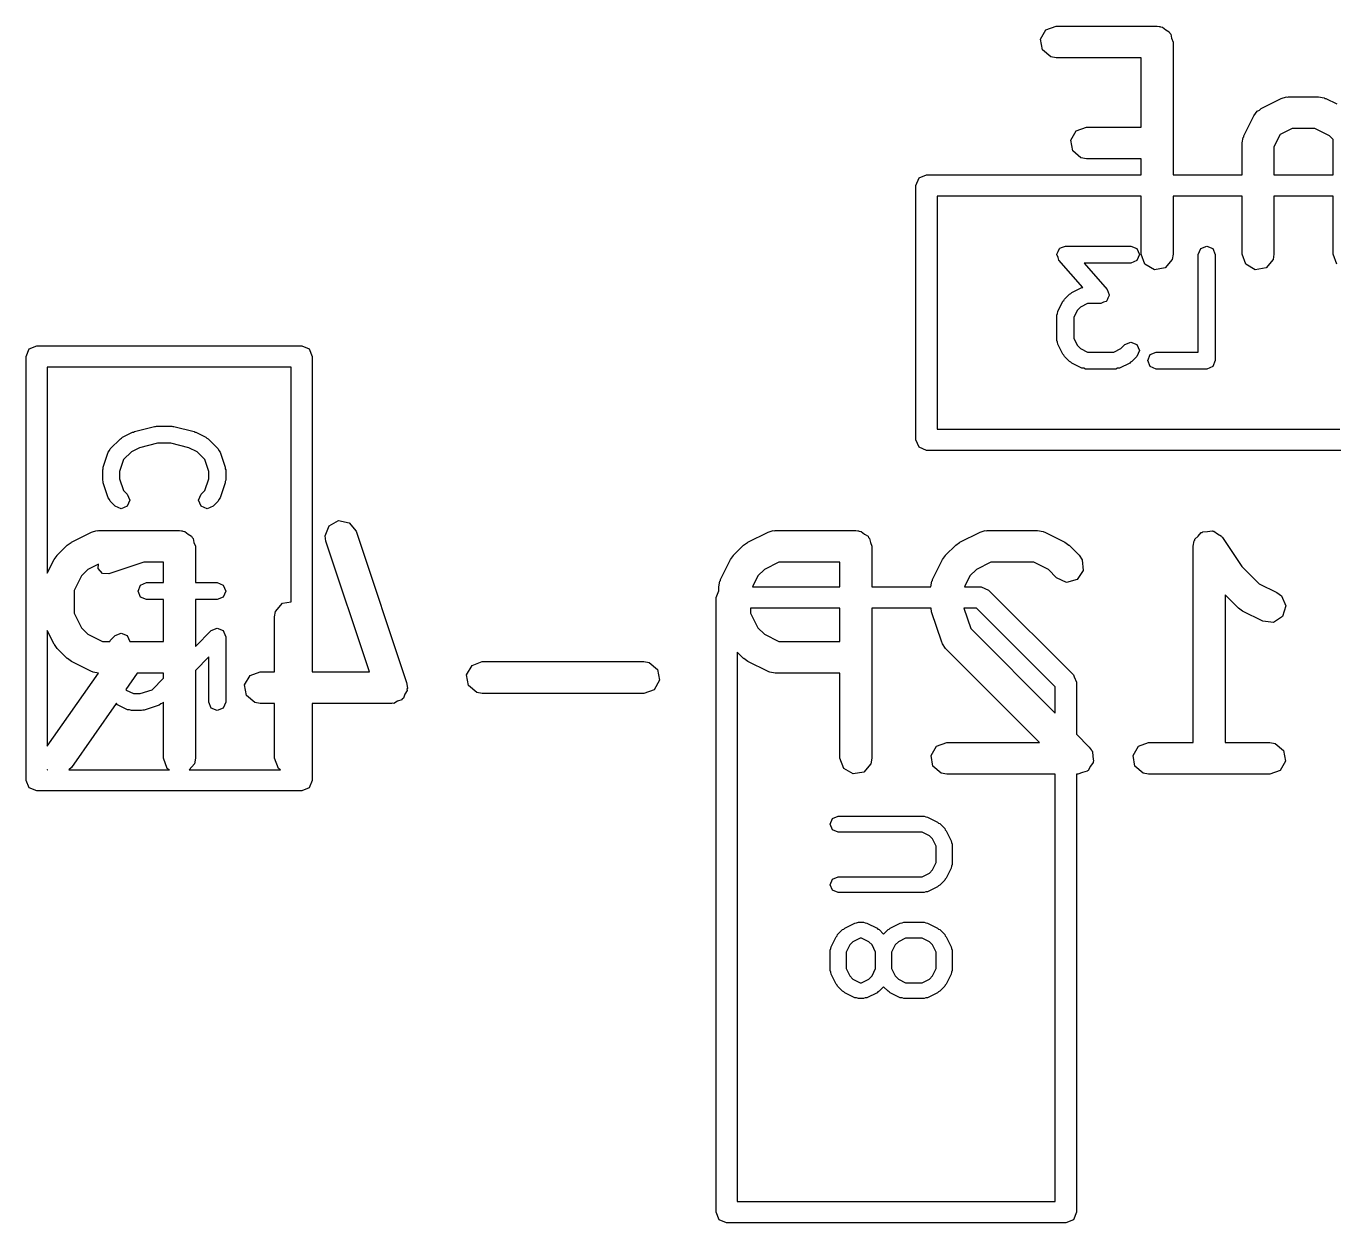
# Model space of a CAD drawing. Extents: x 0.18 to 5.48, y -2.58 to 1.79.
# Drawn here: x 2.2234 to 2.4663, y 0.6209 to 0.8432 of the extents above; entities that cross this region are included whole.
import ezdxf

# ---------------------------------------------------------------- set-up
doc = ezdxf.new("R2010")
doc.units = 0
doc.header["$MEASUREMENT"] = 0
doc.layers.add('BLACK', color=7, linetype='CONTINUOUS')

msp = doc.modelspace()

# ---------------------------------------------------------------- linework, layer by layer
at = {"layer": 'BLACK', "linetype": 'CONTINUOUS'}
for p, q in [((2.4128, 0.842523), (2.4147, 0.843213)), ((2.4147, 0.843213), (2.43345, 0.843213)), ((2.43345, 0.843213), (2.43383, 0.843146)), ((2.43383, 0.843146), (2.43396, 0.843169)), ((2.43396, 0.843169), (2.43407, 0.843103)), ((2.43407, 0.843103), (2.43446, 0.843035)), ((2.43446, 0.843035), (2.43504, 0.842542)), ((2.41179, 0.840773), (2.4128, 0.842523)), ((2.41214, 0.838784), (2.41179, 0.840773)), ((2.43504, 0.842542), (2.43571, 0.842159)), ((2.43571, 0.842159), (2.4358, 0.841908)), ((2.4358, 0.841908), (2.436, 0.841737)), ((2.436, 0.841737), (2.43614, 0.840981)), ((2.43614, 0.840981), (2.4364, 0.840261)), ((2.4364, 0.840261), (2.4364, 0.815591)), ((2.41369, 0.837486), (2.41214, 0.838784)), ((2.4147, 0.837308), (2.41369, 0.837486)), ((2.43049, 0.837308), (2.4147, 0.837308)), ((2.43049, 0.824466), (2.43049, 0.837308)), ((2.45275, 0.827903), (2.4565, 0.829778)), ((2.4565, 0.829778), (2.45748, 0.830071)), ((2.45748, 0.830071), (2.45765, 0.83003)), ((2.45765, 0.83003), (2.45782, 0.83009)), ((2.45782, 0.83009), (2.46344, 0.83009)), ((2.46344, 0.83009), (2.46445, 0.829912)), ((2.46445, 0.829912), (2.46459, 0.829798)), ((2.46459, 0.829798), (2.46476, 0.829778)), ((2.46476, 0.829778), (2.4668, 0.828758)), ((2.44955, 0.822833), (2.45143, 0.826583)), ((2.45143, 0.826583), (2.45204, 0.827407)), ((2.45204, 0.827407), (2.45244, 0.827582)), ((2.45244, 0.827582), (2.45275, 0.827903)), ((2.41741, 0.822026), (2.41842, 0.823775)), ((2.41842, 0.823775), (2.42032, 0.824466)), ((2.42032, 0.824466), (2.43049, 0.824466)), ((2.45851, 0.824184), (2.45627, 0.823062)), ((2.46274, 0.824184), (2.45851, 0.824184)), ((2.46544, 0.822836), (2.46274, 0.824184)), ((2.41777, 0.820037), (2.41741, 0.822026)), ((2.44924, 0.821513), (2.44942, 0.822523)), ((2.44924, 0.815591), (2.44924, 0.821513)), ((2.44942, 0.822523), (2.44953, 0.822658)), ((2.44953, 0.822658), (2.44955, 0.822833)), ((2.45627, 0.823062), (2.45515, 0.820816)), ((2.45515, 0.820816), (2.45515, 0.815591)), ((2.46611, 0.822165), (2.46544, 0.822836)), ((2.46611, 0.815591), (2.46611, 0.822165)), ((2.41931, 0.818738), (2.41777, 0.820037)), ((2.42032, 0.81856), (2.41931, 0.818738)), ((2.43049, 0.81856), (2.42032, 0.81856)), ((2.43049, 0.815591), (2.43049, 0.81856)), ((2.38866, 0.813622), (2.38924, 0.815014)), ((2.38866, 0.766378), (2.38866, 0.813622)), ((2.38924, 0.815014), (2.39063, 0.815591)), ((2.39063, 0.815591), (2.43049, 0.815591)), ((2.4364, 0.815591), (2.44924, 0.815591)), ((2.45515, 0.815591), (2.46611, 0.815591)), ((2.43049, 0.811654), (2.3926, 0.811654)), ((2.3926, 0.811654), (2.3926, 0.768346)), ((2.43049, 0.800891), (2.43049, 0.811654)), ((2.44924, 0.811654), (2.4364, 0.811654)), ((2.4364, 0.811654), (2.4364, 0.800891)), ((2.44924, 0.800891), (2.44924, 0.811654)), ((2.45515, 0.811654), (2.45515, 0.800891)), ((2.46611, 0.811654), (2.45515, 0.811654)), ((2.46611, 0.800891), (2.46611, 0.811654)), ((2.41484, 0.800885), (2.41508, 0.801381)), ((2.41508, 0.801381), (2.41529, 0.801893)), ((2.41529, 0.801893), (2.41535, 0.801915)), ((2.41535, 0.801915), (2.41537, 0.801965)), ((2.41537, 0.801965), (2.4159, 0.802143)), ((2.4159, 0.802143), (2.41641, 0.802355)), ((2.41641, 0.802355), (2.42859, 0.802355)), ((2.42859, 0.802355), (2.42971, 0.801893)), ((2.42971, 0.801893), (2.43017, 0.80078)), ((2.44108, 0.80078), (2.44154, 0.801893)), ((2.44154, 0.801893), (2.44265, 0.802355)), ((2.44265, 0.802355), (2.44377, 0.801893)), ((2.44377, 0.801893), (2.44423, 0.80078)), ((2.41483, 0.80078), (2.41485, 0.800832)), ((2.41505, 0.800268), (2.41483, 0.80078)), ((2.41485, 0.800832), (2.41484, 0.800885)), ((2.41522, 0.799743), (2.41505, 0.800268)), ((2.41963, 0.794702), (2.41522, 0.799743)), ((2.42859, 0.799205), (2.41988, 0.799205)), ((2.41988, 0.799205), (2.42415, 0.794318)), ((2.42971, 0.799666), (2.42859, 0.799205)), ((2.43017, 0.80078), (2.42971, 0.799666)), ((2.43118, 0.798993), (2.43049, 0.800891)), ((2.43293, 0.797983), (2.43118, 0.798993)), ((2.43622, 0.799881), (2.43492, 0.798333)), ((2.4364, 0.800891), (2.43622, 0.799881)), ((2.44108, 0.78267), (2.44108, 0.80078)), ((2.44423, 0.80078), (2.44423, 0.781095)), ((2.44993, 0.798993), (2.44924, 0.800891)), ((2.45168, 0.797983), (2.44993, 0.798993)), ((2.45497, 0.799881), (2.45367, 0.798333)), ((2.45515, 0.800891), (2.45497, 0.799881)), ((2.4668, 0.798993), (2.46611, 0.800891)), ((2.43492, 0.798333), (2.43293, 0.797983)), ((2.45367, 0.798333), (2.45168, 0.797983)), ((2.41758, 0.793752), (2.41945, 0.794689)), ((2.41945, 0.794689), (2.41963, 0.794702)), ((2.42415, 0.794318), (2.42433, 0.793793)), ((2.415, 0.790236), (2.41594, 0.79211)), ((2.41594, 0.79211), (2.41613, 0.79228)), ((2.41613, 0.79228), (2.41623, 0.79252)), ((2.41623, 0.79252), (2.41717, 0.793457)), ((2.41717, 0.793457), (2.41741, 0.793556)), ((2.41741, 0.793556), (2.41758, 0.793752)), ((2.42053, 0.791706), (2.41922, 0.791049)), ((2.42297, 0.791706), (2.42053, 0.791706)), ((2.42348, 0.791918), (2.42297, 0.791706)), ((2.42401, 0.792096), (2.42348, 0.791918)), ((2.42403, 0.792146), (2.42401, 0.792096)), ((2.42408, 0.792167), (2.42403, 0.792146)), ((2.4243, 0.792679), (2.42408, 0.792167)), ((2.42454, 0.793176), (2.4243, 0.792679)), ((2.42433, 0.793793), (2.42454, 0.793281)), ((2.42454, 0.793281), (2.42452, 0.793229)), ((2.42452, 0.793229), (2.42454, 0.793176)), ((2.41483, 0.789531), (2.41497, 0.78987)), ((2.41483, 0.784844), (2.41483, 0.789531)), ((2.41497, 0.78987), (2.415, 0.790236)), ((2.41864, 0.790473), (2.41798, 0.78916)), ((2.41922, 0.791049), (2.41864, 0.790473)), ((2.41798, 0.78916), (2.41798, 0.785216)), ((2.41497, 0.784506), (2.41483, 0.784844)), ((2.415, 0.78414), (2.41497, 0.784506)), ((2.41798, 0.785216), (2.41864, 0.783902)), ((2.42748, 0.784083), (2.42859, 0.784544)), ((2.42859, 0.784544), (2.42971, 0.784083)), ((2.22343, 0.78187), (2.224, 0.783262)), ((2.224, 0.783262), (2.22539, 0.783839)), ((2.22539, 0.783839), (2.27461, 0.783839)), ((2.27461, 0.783839), (2.276, 0.783262)), ((2.276, 0.783262), (2.27657, 0.78187)), ((2.41594, 0.782265), (2.415, 0.78414)), ((2.41613, 0.782095), (2.41594, 0.782265)), ((2.41623, 0.781856), (2.41613, 0.782095)), ((2.41864, 0.783902), (2.41922, 0.783327)), ((2.41922, 0.783327), (2.42053, 0.78267)), ((2.42053, 0.78267), (2.42541, 0.78267)), ((2.42541, 0.78267), (2.42672, 0.783327)), ((2.42672, 0.783327), (2.42748, 0.784083)), ((2.42971, 0.784083), (2.43017, 0.78297)), ((2.43017, 0.78297), (2.42971, 0.781856)), ((2.43171, 0.781095), (2.43217, 0.782208)), ((2.43217, 0.782208), (2.43328, 0.78267)), ((2.43328, 0.78267), (2.44108, 0.78267)), ((2.22343, 0.70313), (2.22343, 0.78187)), ((2.27264, 0.779902), (2.22736, 0.779902)), ((2.22736, 0.779902), (2.22736, 0.741627)), ((2.27264, 0.736314), (2.27264, 0.779902)), ((2.27657, 0.78187), (2.27657, 0.723305)), ((2.41717, 0.780919), (2.41623, 0.781856)), ((2.41741, 0.78082), (2.41717, 0.780919)), ((2.41758, 0.780624), (2.41741, 0.78082)), ((2.41945, 0.779686), (2.41758, 0.780624)), ((2.41982, 0.77966), (2.41945, 0.779686)), ((2.42016, 0.77952), (2.41982, 0.77966)), ((2.42578, 0.77952), (2.42016, 0.77952)), ((2.42612, 0.77966), (2.42578, 0.77952)), ((2.42649, 0.779686), (2.42612, 0.77966)), ((2.42836, 0.780624), (2.42649, 0.779686)), ((2.42853, 0.78082), (2.42836, 0.780624)), ((2.42877, 0.780919), (2.42853, 0.78082)), ((2.42971, 0.781856), (2.42877, 0.780919)), ((2.43217, 0.779981), (2.43171, 0.781095)), ((2.43328, 0.77952), (2.43217, 0.779981)), ((2.44265, 0.77952), (2.43328, 0.77952)), ((2.44377, 0.779981), (2.44265, 0.77952)), ((2.44423, 0.781095), (2.44377, 0.779981)), ((2.24133, 0.766874), (2.2432, 0.767812)), ((2.2432, 0.767812), (2.24338, 0.767824)), ((2.24338, 0.767824), (2.24353, 0.767931)), ((2.24353, 0.767931), (2.24727, 0.768868)), ((2.24727, 0.768868), (2.24747, 0.768839)), ((2.24747, 0.768839), (2.24766, 0.768915)), ((2.24766, 0.768915), (2.25047, 0.768915)), ((2.25047, 0.768915), (2.25065, 0.768839)), ((2.25065, 0.768839), (2.25085, 0.768868)), ((2.25085, 0.768868), (2.2546, 0.767931)), ((2.2546, 0.767931), (2.25474, 0.767824)), ((2.25474, 0.767824), (2.25492, 0.767812)), ((2.25492, 0.767812), (2.2568, 0.766874)), ((2.3926, 0.768346), (2.4674, 0.768346)), ((2.23904, 0.764705), (2.24092, 0.766579)), ((2.24092, 0.766579), (2.24116, 0.766679)), ((2.24116, 0.766679), (2.24133, 0.766874)), ((2.24785, 0.765766), (2.24446, 0.764917)), ((2.25027, 0.765766), (2.24785, 0.765766)), ((2.25367, 0.764917), (2.25027, 0.765766)), ((2.2568, 0.766874), (2.25697, 0.766679)), ((2.25697, 0.766679), (2.25721, 0.766579)), ((2.25721, 0.766579), (2.25908, 0.764705)), ((2.38924, 0.764986), (2.38866, 0.766378)), ((2.39063, 0.764409), (2.38924, 0.764986)), ((2.23773, 0.761277), (2.23866, 0.764089)), ((2.23866, 0.764089), (2.2389, 0.764366)), ((2.2389, 0.764366), (2.23904, 0.764705)), ((2.24153, 0.76274), (2.24079, 0.760523)), ((2.24297, 0.764172), (2.24153, 0.76274)), ((2.24446, 0.764917), (2.24297, 0.764172)), ((2.25516, 0.764172), (2.25367, 0.764917)), ((2.25659, 0.76274), (2.25516, 0.764172)), ((2.25733, 0.760523), (2.25659, 0.76274)), ((2.25908, 0.764705), (2.25922, 0.764366)), ((2.25922, 0.764366), (2.25946, 0.764089)), ((2.25946, 0.764089), (2.2604, 0.761277)), ((2.46937, 0.764409), (2.39063, 0.764409)), ((2.23765, 0.760779), (2.23774, 0.761018)), ((2.23765, 0.758904), (2.23765, 0.760779)), ((2.23774, 0.761018), (2.23773, 0.761277)), ((2.24079, 0.760523), (2.24079, 0.75916)), ((2.25733, 0.75916), (2.25733, 0.760523)), ((2.2604, 0.761277), (2.26038, 0.761018)), ((2.26038, 0.761018), (2.26048, 0.760779)), ((2.26048, 0.760779), (2.26048, 0.758904)), ((2.23774, 0.758665), (2.23765, 0.758904)), ((2.23773, 0.758406), (2.23774, 0.758665)), ((2.23866, 0.755594), (2.23773, 0.758406)), ((2.24079, 0.75916), (2.24153, 0.756943)), ((2.25659, 0.756943), (2.25733, 0.75916)), ((2.2604, 0.758406), (2.25946, 0.755594)), ((2.26048, 0.758904), (2.26038, 0.758665)), ((2.26038, 0.758665), (2.2604, 0.758406)), ((2.2389, 0.755317), (2.23866, 0.755594)), ((2.23904, 0.754979), (2.2389, 0.755317)), ((2.24153, 0.756943), (2.24221, 0.756268)), ((2.24221, 0.756268), (2.24267, 0.755155)), ((2.25546, 0.755155), (2.25592, 0.756268)), ((2.25592, 0.756268), (2.25659, 0.756943)), ((2.25922, 0.755317), (2.25908, 0.754979)), ((2.25946, 0.755594), (2.25922, 0.755317)), ((2.23998, 0.754041), (2.23904, 0.754979)), ((2.24109, 0.75358), (2.23998, 0.754041)), ((2.24221, 0.754041), (2.24109, 0.75358)), ((2.24267, 0.755155), (2.24221, 0.754041)), ((2.25592, 0.754041), (2.25546, 0.755155)), ((2.25703, 0.75358), (2.25592, 0.754041)), ((2.25814, 0.754041), (2.25703, 0.75358)), ((2.25908, 0.754979), (2.25814, 0.754041)), ((2.27894, 0.748555), (2.27968, 0.750433)), ((2.27968, 0.750433), (2.28146, 0.751395)), ((2.28146, 0.751395), (2.28344, 0.75099)), ((2.28344, 0.75099), (2.28469, 0.749408)), ((2.23183, 0.747365), (2.23558, 0.74924)), ((2.23558, 0.74924), (2.23656, 0.749533)), ((2.23656, 0.749533), (2.23673, 0.749492)), ((2.23673, 0.749492), (2.2369, 0.749552)), ((2.2369, 0.749552), (2.2519, 0.749552)), ((2.2519, 0.749552), (2.25228, 0.749484)), ((2.25228, 0.749484), (2.25241, 0.749507)), ((2.25241, 0.749507), (2.25252, 0.749441)), ((2.25252, 0.749441), (2.25291, 0.749374)), ((2.25291, 0.749374), (2.25349, 0.748881)), ((2.25349, 0.748881), (2.25416, 0.748497)), ((2.25416, 0.748497), (2.25425, 0.748247)), ((2.25425, 0.748247), (2.25445, 0.748076)), ((2.25445, 0.748076), (2.25459, 0.74732)), ((2.27909, 0.74754), (2.27894, 0.748555)), ((2.28469, 0.749408), (2.29407, 0.721286)), ((2.35744, 0.747365), (2.36119, 0.74924)), ((2.36119, 0.74924), (2.36217, 0.749533)), ((2.36217, 0.749533), (2.36234, 0.749492)), ((2.36234, 0.749492), (2.36251, 0.749552)), ((2.36251, 0.749552), (2.37751, 0.749552)), ((2.37751, 0.749552), (2.37789, 0.749484)), ((2.37789, 0.749484), (2.37802, 0.749507)), ((2.37802, 0.749507), (2.37813, 0.749441)), ((2.37813, 0.749441), (2.37852, 0.749374)), ((2.37852, 0.749374), (2.3791, 0.748881)), ((2.3791, 0.748881), (2.37977, 0.748497)), ((2.37977, 0.748497), (2.37986, 0.748247)), ((2.37986, 0.748247), (2.38006, 0.748076)), ((2.38006, 0.748076), (2.3802, 0.74732)), ((2.39681, 0.747365), (2.40056, 0.74924)), ((2.40056, 0.74924), (2.40154, 0.749533)), ((2.40154, 0.749533), (2.40171, 0.749492)), ((2.40171, 0.749492), (2.40188, 0.749552)), ((2.40188, 0.749552), (2.41125, 0.749552)), ((2.41125, 0.749552), (2.41226, 0.749374)), ((2.41226, 0.749374), (2.4124, 0.74926)), ((2.4124, 0.74926), (2.41257, 0.74924)), ((2.41257, 0.74924), (2.41632, 0.747365)), ((2.44048, 0.747908), (2.4411, 0.7485)), ((2.4411, 0.7485), (2.44165, 0.749156)), ((2.44165, 0.749156), (2.44181, 0.749186)), ((2.44181, 0.749186), (2.44194, 0.749303)), ((2.44194, 0.749303), (2.44279, 0.749358)), ((2.44279, 0.749358), (2.44364, 0.749507)), ((2.44364, 0.749507), (2.44378, 0.749422)), ((2.44378, 0.749422), (2.44395, 0.749433)), ((2.44395, 0.749433), (2.44464, 0.748926)), ((2.44464, 0.748926), (2.44539, 0.748497)), ((2.44539, 0.748497), (2.44544, 0.748338)), ((2.44544, 0.748338), (2.44558, 0.748237)), ((2.44558, 0.748237), (2.44917, 0.742856)), ((2.22919, 0.744938), (2.23106, 0.746812)), ((2.23106, 0.746812), (2.23178, 0.747319)), ((2.23178, 0.747319), (2.23183, 0.747365)), ((2.25459, 0.74732), (2.25485, 0.746599)), ((2.25485, 0.746599), (2.25485, 0.739857)), ((2.28717, 0.723305), (2.27909, 0.74754)), ((2.3548, 0.744937), (2.35667, 0.746812)), ((2.35667, 0.746812), (2.35739, 0.747319)), ((2.35739, 0.747319), (2.35744, 0.747365)), ((2.3802, 0.74732), (2.38046, 0.746599)), ((2.38046, 0.746599), (2.38046, 0.739055)), ((2.39417, 0.744937), (2.39604, 0.746812)), ((2.39604, 0.746812), (2.39676, 0.747319)), ((2.39676, 0.747319), (2.39681, 0.747365)), ((2.41632, 0.747365), (2.41703, 0.746839)), ((2.41703, 0.746839), (2.41709, 0.746812)), ((2.41709, 0.746812), (2.41896, 0.744938)), ((2.44017, 0.746599), (2.44035, 0.747609)), ((2.44017, 0.710182), (2.44017, 0.746599)), ((2.44035, 0.747609), (2.44046, 0.747739)), ((2.44046, 0.747739), (2.44048, 0.747908)), ((2.22736, 0.741627), (2.22863, 0.74417)), ((2.22863, 0.74417), (2.22916, 0.744879)), ((2.22916, 0.744879), (2.22919, 0.744938)), ((2.23685, 0.743271), (2.2349, 0.742298)), ((2.23679, 0.742471), (2.23685, 0.743271)), ((2.2453, 0.743646), (2.23878, 0.741475)), ((2.24894, 0.743646), (2.2453, 0.743646)), ((2.24894, 0.739857), (2.24894, 0.743646)), ((2.35237, 0.740421), (2.35424, 0.74417)), ((2.35424, 0.74417), (2.35477, 0.744879)), ((2.35477, 0.744879), (2.3548, 0.744937)), ((2.36321, 0.743646), (2.36051, 0.742298)), ((2.37455, 0.743646), (2.36321, 0.743646)), ((2.37455, 0.739055), (2.37455, 0.743646)), ((2.39174, 0.740421), (2.39361, 0.74417)), ((2.39361, 0.74417), (2.39414, 0.744879)), ((2.39414, 0.744879), (2.39417, 0.744937)), ((2.40258, 0.743646), (2.39988, 0.742298)), ((2.41056, 0.743646), (2.40258, 0.743646)), ((2.41325, 0.742298), (2.41056, 0.743646)), ((2.41896, 0.744938), (2.41955, 0.744097)), ((2.41955, 0.744097), (2.41973, 0.742085)), ((2.2337, 0.741101), (2.23235, 0.738403)), ((2.2349, 0.742298), (2.2337, 0.741101)), ((2.23758, 0.74156), (2.23679, 0.742471)), ((2.23878, 0.741475), (2.23758, 0.74156)), ((2.35931, 0.741101), (2.35829, 0.739055)), ((2.36051, 0.742298), (2.35931, 0.741101)), ((2.39868, 0.741101), (2.39766, 0.739055)), ((2.39988, 0.742298), (2.39868, 0.741101)), ((2.41479, 0.740762), (2.41325, 0.742298)), ((2.41662, 0.739908), (2.41479, 0.740762)), ((2.41973, 0.742085), (2.41857, 0.740431)), ((2.44917, 0.742856), (2.45237, 0.739652)), ((2.23235, 0.738403), (2.23235, 0.734173)), ((2.24421, 0.738282), (2.24467, 0.739395)), ((2.24467, 0.737168), (2.24421, 0.738282)), ((2.24467, 0.739395), (2.24578, 0.739857)), ((2.24578, 0.739857), (2.24894, 0.739857)), ((2.25485, 0.739857), (2.25891, 0.739857)), ((2.25891, 0.739857), (2.26002, 0.739395)), ((2.26002, 0.739395), (2.26048, 0.738282)), ((2.26048, 0.738282), (2.26002, 0.737168)), ((2.35154, 0.737087), (2.35206, 0.738345)), ((2.35206, 0.7391), (2.35223, 0.74011)), ((2.35206, 0.738345), (2.35206, 0.7391)), ((2.35223, 0.74011), (2.35235, 0.740245)), ((2.35235, 0.740245), (2.35237, 0.740421)), ((2.35829, 0.739055), (2.37455, 0.739055)), ((2.38046, 0.739055), (2.39143, 0.739055)), ((2.39143, 0.7391), (2.3916, 0.74011)), ((2.39143, 0.739055), (2.39143, 0.7391)), ((2.3916, 0.74011), (2.39172, 0.740245)), ((2.39172, 0.740245), (2.39174, 0.740421)), ((2.39766, 0.739055), (2.40075, 0.739055)), ((2.40075, 0.739055), (2.40214, 0.738479)), ((2.40214, 0.738479), (2.41789, 0.722731)), ((2.41857, 0.740431), (2.41662, 0.739908)), ((2.45237, 0.739652), (2.45569, 0.737992)), ((2.24578, 0.736707), (2.24467, 0.737168)), ((2.24894, 0.736707), (2.24578, 0.736707)), ((2.24894, 0.728929), (2.24894, 0.736707)), ((2.25891, 0.736707), (2.25485, 0.736707)), ((2.25485, 0.736707), (2.25485, 0.728017)), ((2.26002, 0.737168), (2.25891, 0.736707)), ((2.26974, 0.734486), (2.27104, 0.736033)), ((2.27104, 0.736033), (2.27264, 0.736314)), ((2.35154, 0.622913), (2.35154, 0.737087)), ((2.44853, 0.735137), (2.44608, 0.737596)), ((2.44608, 0.737596), (2.44608, 0.710182)), ((2.45569, 0.737992), (2.45652, 0.737381)), ((2.45652, 0.737381), (2.45732, 0.735527)), ((2.23235, 0.734173), (2.2337, 0.731475)), ((2.26957, 0.733476), (2.26974, 0.734486)), ((2.26957, 0.723305), (2.26957, 0.733476)), ((2.35796, 0.735118), (2.35796, 0.734173)), ((2.37455, 0.735118), (2.35796, 0.735118)), ((2.35796, 0.734173), (2.35931, 0.731475)), ((2.37455, 0.728929), (2.37455, 0.735118)), ((2.38046, 0.735118), (2.38046, 0.707229)), ((2.39147, 0.735118), (2.38046, 0.735118)), ((2.39158, 0.734417), (2.39147, 0.735118)), ((2.39345, 0.728793), (2.39158, 0.734417)), ((2.39757, 0.735118), (2.39884, 0.731321)), ((2.39993, 0.735118), (2.39757, 0.735118)), ((2.41453, 0.720523), (2.39993, 0.735118)), ((2.44859, 0.73511), (2.44853, 0.735137)), ((2.4493, 0.734584), (2.44859, 0.73511)), ((2.45305, 0.73271), (2.4493, 0.734584)), ((2.45674, 0.733591), (2.45506, 0.732479)), ((2.45732, 0.735527), (2.45674, 0.733591)), ((2.22863, 0.728406), (2.22736, 0.730949)), ((2.22736, 0.730949), (2.22736, 0.709467)), ((2.2337, 0.731475), (2.2349, 0.730278)), ((2.25485, 0.728017), (2.25779, 0.730959)), ((2.25779, 0.730959), (2.25891, 0.73142)), ((2.25891, 0.73142), (2.26002, 0.730959)), ((2.26002, 0.730959), (2.26045, 0.729916)), ((2.35931, 0.731475), (2.36051, 0.730278)), ((2.39884, 0.731321), (2.41453, 0.715629)), ((2.45506, 0.732479), (2.45305, 0.73271)), ((2.2349, 0.730278), (2.2376, 0.728929)), ((2.2376, 0.728929), (2.23898, 0.728929)), ((2.23898, 0.728929), (2.23904, 0.729084)), ((2.23904, 0.729084), (2.23998, 0.730021)), ((2.23998, 0.730021), (2.24109, 0.730483)), ((2.24109, 0.730483), (2.24221, 0.730021)), ((2.24221, 0.730021), (2.24266, 0.728929)), ((2.24266, 0.728929), (2.24894, 0.728929)), ((2.26045, 0.729916), (2.26048, 0.729845)), ((2.26048, 0.729845), (2.26048, 0.717659)), ((2.36051, 0.730278), (2.36321, 0.728929)), ((2.36321, 0.728929), (2.37455, 0.728929)), ((2.39356, 0.728654), (2.39345, 0.728793)), ((2.39358, 0.728478), (2.39356, 0.728654)), ((2.22868, 0.728361), (2.22863, 0.728406)), ((2.22919, 0.727638), (2.22868, 0.728361)), ((2.23106, 0.725764), (2.22919, 0.727638)), ((2.35667, 0.725764), (2.35547, 0.726962)), ((2.35547, 0.726962), (2.35547, 0.624882)), ((2.39417, 0.727638), (2.39358, 0.728478)), ((2.41162, 0.710182), (2.39417, 0.727638)), ((2.23112, 0.725736), (2.23106, 0.725764)), ((2.23183, 0.72521), (2.23112, 0.725736)), ((2.23558, 0.723336), (2.23183, 0.72521)), ((2.25733, 0.726043), (2.25485, 0.723563)), ((2.25733, 0.717659), (2.25733, 0.726043)), ((2.30523, 0.72274), (2.30624, 0.724489)), ((2.30624, 0.724489), (2.30814, 0.72518)), ((2.30814, 0.72518), (2.33814, 0.72518)), ((2.33814, 0.72518), (2.33915, 0.725002)), ((2.33915, 0.725002), (2.34069, 0.723704)), ((2.34069, 0.723704), (2.34104, 0.721714)), ((2.35673, 0.725736), (2.35667, 0.725764)), ((2.35744, 0.72521), (2.35673, 0.725736)), ((2.36119, 0.723336), (2.35744, 0.72521)), ((2.22736, 0.709467), (2.23686, 0.723031)), ((2.23575, 0.723316), (2.23558, 0.723336)), ((2.23589, 0.723202), (2.23575, 0.723316)), ((2.23686, 0.723031), (2.23589, 0.723202)), ((2.24406, 0.723024), (2.24193, 0.719985)), ((2.24894, 0.723024), (2.24406, 0.723024)), ((2.24681, 0.719973), (2.24894, 0.722112)), ((2.24894, 0.722112), (2.24894, 0.723024)), ((2.25485, 0.723563), (2.25485, 0.707229)), ((2.26399, 0.720865), (2.265, 0.722614)), ((2.265, 0.722614), (2.2669, 0.723305)), ((2.2669, 0.723305), (2.26957, 0.723305)), ((2.27657, 0.723305), (2.28717, 0.723305)), ((2.29407, 0.721286), (2.29422, 0.720272)), ((2.30558, 0.720751), (2.30523, 0.72274)), ((2.34104, 0.721714), (2.34003, 0.719965)), ((2.36136, 0.723316), (2.36119, 0.723336)), ((2.3615, 0.723202), (2.36136, 0.723316)), ((2.36251, 0.723024), (2.3615, 0.723202)), ((2.37455, 0.723024), (2.36251, 0.723024)), ((2.37455, 0.707229), (2.37455, 0.723024)), ((2.41789, 0.722731), (2.41805, 0.722346)), ((2.41805, 0.722346), (2.41846, 0.721339)), ((2.41846, 0.721339), (2.41846, 0.711692)), ((2.24193, 0.719985), (2.24203, 0.719891)), ((2.24203, 0.719891), (2.24334, 0.719234)), ((2.24334, 0.719234), (2.24459, 0.719234)), ((2.24459, 0.719234), (2.24681, 0.719973)), ((2.26434, 0.718876), (2.26399, 0.720865)), ((2.26589, 0.717578), (2.26434, 0.718876)), ((2.29377, 0.719142), (2.29348, 0.718393)), ((2.29418, 0.71984), (2.29377, 0.719142)), ((2.29422, 0.720272), (2.29414, 0.720062)), ((2.29414, 0.720062), (2.29418, 0.71984)), ((2.30713, 0.719453), (2.30558, 0.720751)), ((2.30814, 0.719274), (2.30713, 0.719453)), ((2.33814, 0.719274), (2.30814, 0.719274)), ((2.34003, 0.719965), (2.33814, 0.719274)), ((2.41453, 0.715629), (2.41453, 0.720523)), ((2.24014, 0.717419), (2.23182, 0.705536)), ((2.24022, 0.717384), (2.24014, 0.717419)), ((2.24039, 0.717188), (2.24022, 0.717384)), ((2.24227, 0.716251), (2.24039, 0.717188)), ((2.24815, 0.717103), (2.24534, 0.716165)), ((2.24843, 0.717343), (2.24815, 0.717103)), ((2.24877, 0.717483), (2.24843, 0.717343)), ((2.24894, 0.717658), (2.24877, 0.717483)), ((2.24894, 0.707229), (2.24894, 0.717658)), ((2.25779, 0.716546), (2.25733, 0.717659)), ((2.25891, 0.716085), (2.25779, 0.716546)), ((2.26002, 0.716546), (2.25891, 0.716085)), ((2.26048, 0.717659), (2.26002, 0.716546)), ((2.2669, 0.7174), (2.26589, 0.717578)), ((2.26957, 0.7174), (2.2669, 0.7174)), ((2.26957, 0.707229), (2.26957, 0.7174)), ((2.29127, 0.7174), (2.27657, 0.7174)), ((2.27657, 0.7174), (2.27657, 0.70313)), ((2.29148, 0.717477), (2.29127, 0.7174)), ((2.2917, 0.717432), (2.29148, 0.717477)), ((2.29241, 0.717815), (2.2917, 0.717432)), ((2.29317, 0.718091), (2.29241, 0.717815)), ((2.29328, 0.718286), (2.29317, 0.718091)), ((2.29348, 0.718393), (2.29328, 0.718286)), ((2.24263, 0.716225), (2.24227, 0.716251)), ((2.24297, 0.716085), (2.24263, 0.716225)), ((2.24484, 0.716085), (2.24297, 0.716085)), ((2.24508, 0.716184), (2.24484, 0.716085)), ((2.24534, 0.716165), (2.24508, 0.716184)), ((2.41846, 0.711692), (2.42084, 0.709317)), ((2.39147, 0.707742), (2.39248, 0.709491)), ((2.39248, 0.709491), (2.39438, 0.710182)), ((2.39438, 0.710182), (2.41162, 0.710182)), ((2.42084, 0.709317), (2.42121, 0.708789)), ((2.42897, 0.707742), (2.42998, 0.709491)), ((2.42998, 0.709491), (2.43187, 0.710182)), ((2.43187, 0.710182), (2.44017, 0.710182)), ((2.44608, 0.710182), (2.45437, 0.710182)), ((2.45437, 0.710182), (2.45538, 0.710004)), ((2.45538, 0.710004), (2.45693, 0.708705)), ((2.24964, 0.705331), (2.24894, 0.707229)), ((2.25485, 0.707229), (2.25467, 0.706219)), ((2.27026, 0.705331), (2.26957, 0.707229)), ((2.37524, 0.705331), (2.37455, 0.707229)), ((2.38046, 0.707229), (2.38028, 0.706219)), ((2.39182, 0.705753), (2.39147, 0.707742)), ((2.42121, 0.708789), (2.42131, 0.708705)), ((2.42131, 0.708705), (2.42132, 0.708627)), ((2.42132, 0.708627), (2.42143, 0.708477)), ((2.42143, 0.708477), (2.4215, 0.707592)), ((2.4215, 0.707592), (2.42166, 0.706716)), ((2.42166, 0.706716), (2.42159, 0.706599)), ((2.42932, 0.705753), (2.42897, 0.707742)), ((2.45728, 0.706716), (2.45627, 0.704967)), ((2.45693, 0.708705), (2.45728, 0.706716)), ((2.2274, 0.705098), (2.22736, 0.705118)), ((2.22736, 0.705118), (2.22736, 0.705098)), ((2.22736, 0.705098), (2.2274, 0.705098)), ((2.23182, 0.705536), (2.23138, 0.705098)), ((2.23138, 0.705098), (2.25004, 0.705098)), ((2.25004, 0.705098), (2.24964, 0.705331)), ((2.25467, 0.706219), (2.25373, 0.705098)), ((2.25373, 0.705098), (2.27066, 0.705098)), ((2.27066, 0.705098), (2.27026, 0.705331)), ((2.37699, 0.704321), (2.37524, 0.705331)), ((2.37898, 0.704672), (2.37699, 0.704321)), ((2.38028, 0.706219), (2.37898, 0.704672)), ((2.39337, 0.704454), (2.39182, 0.705753)), ((2.39438, 0.704276), (2.39337, 0.704454)), ((2.41453, 0.704276), (2.39438, 0.704276)), ((2.41453, 0.624882), (2.41453, 0.704276)), ((2.41875, 0.704276), (2.41846, 0.704276)), ((2.41846, 0.704276), (2.41846, 0.622913)), ((2.41959, 0.70458), (2.41875, 0.704276)), ((2.42044, 0.70481), (2.41959, 0.70458)), ((2.42052, 0.704921), (2.42044, 0.70481)), ((2.42065, 0.704967), (2.42052, 0.704921)), ((2.42109, 0.705737), (2.42065, 0.704967)), ((2.4216, 0.706465), (2.42109, 0.705737)), ((2.42159, 0.706599), (2.4216, 0.706465)), ((2.43086, 0.704454), (2.42932, 0.705753)), ((2.43187, 0.704276), (2.43086, 0.704454)), ((2.45437, 0.704276), (2.43187, 0.704276)), ((2.45627, 0.704967), (2.45437, 0.704276)), ((2.224, 0.701738), (2.22343, 0.70313)), ((2.27657, 0.70313), (2.276, 0.701738)), ((2.22539, 0.701161), (2.224, 0.701738)), ((2.27461, 0.701161), (2.22539, 0.701161)), ((2.276, 0.701738), (2.27461, 0.701161)), ((2.37274, 0.694998), (2.37318, 0.696042)), ((2.37318, 0.693954), (2.37274, 0.694998)), ((2.37318, 0.696042), (2.37422, 0.696474)), ((2.37422, 0.696474), (2.39016, 0.696474)), ((2.39016, 0.696474), (2.39047, 0.696343)), ((2.39047, 0.696343), (2.39082, 0.696319)), ((2.39082, 0.696319), (2.39269, 0.695381)), ((2.39269, 0.695381), (2.39285, 0.695198)), ((2.39285, 0.695198), (2.39307, 0.695105)), ((2.39307, 0.695105), (2.39401, 0.694167)), ((2.37422, 0.693522), (2.37318, 0.693954)), ((2.38981, 0.693522), (2.37422, 0.693522)), ((2.39116, 0.692847), (2.38981, 0.693522)), ((2.39175, 0.692249), (2.39116, 0.692847)), ((2.39243, 0.6909), (2.39175, 0.692249)), ((2.39401, 0.694167), (2.3941, 0.693943)), ((2.3941, 0.693943), (2.39429, 0.693784)), ((2.39429, 0.693784), (2.39523, 0.691909)), ((2.39243, 0.687848), (2.39243, 0.6909)), ((2.39523, 0.691909), (2.39525, 0.691566)), ((2.39525, 0.691566), (2.39538, 0.691249)), ((2.39538, 0.691249), (2.39538, 0.687499)), ((2.39175, 0.686499), (2.39243, 0.687848)), ((2.39538, 0.687499), (2.39525, 0.687182)), ((2.37318, 0.684794), (2.37422, 0.685226)), ((2.37422, 0.685226), (2.38981, 0.685226)), ((2.38981, 0.685226), (2.39116, 0.6859)), ((2.39116, 0.6859), (2.39175, 0.686499)), ((2.3941, 0.684805), (2.39401, 0.68458)), ((2.39429, 0.684964), (2.3941, 0.684805)), ((2.39523, 0.686839), (2.39429, 0.684964)), ((2.39525, 0.687182), (2.39523, 0.686839)), ((2.37274, 0.68375), (2.37318, 0.684794)), ((2.37318, 0.682706), (2.37274, 0.68375)), ((2.37422, 0.682273), (2.37318, 0.682706)), ((2.39047, 0.682405), (2.39016, 0.682273)), ((2.39082, 0.682429), (2.39047, 0.682405)), ((2.39269, 0.683366), (2.39082, 0.682429)), ((2.39285, 0.68355), (2.39269, 0.683366)), ((2.39307, 0.683643), (2.39285, 0.68355)), ((2.39401, 0.68458), (2.39307, 0.683643)), ((2.39016, 0.682273), (2.37422, 0.682273)), ((2.37411, 0.674482), (2.37505, 0.67542)), ((2.37505, 0.67542), (2.37528, 0.675513)), ((2.37528, 0.675513), (2.37543, 0.675696)), ((2.37543, 0.675696), (2.37731, 0.676634)), ((2.37731, 0.676634), (2.37765, 0.676658)), ((2.37765, 0.676658), (2.37797, 0.676789)), ((2.37797, 0.676789), (2.37891, 0.676789)), ((2.37891, 0.676789), (2.37922, 0.676658)), ((2.37922, 0.676658), (2.37957, 0.676634)), ((2.37957, 0.676634), (2.38144, 0.675696)), ((2.38144, 0.675696), (2.3816, 0.675513)), ((2.3816, 0.675513), (2.38183, 0.67542)), ((2.38183, 0.67542), (2.38266, 0.674589)), ((2.38266, 0.674589), (2.38349, 0.67542)), ((2.38349, 0.67542), (2.38371, 0.675513)), ((2.38371, 0.675513), (2.38387, 0.675696)), ((2.38387, 0.675696), (2.38575, 0.676634)), ((2.38575, 0.676634), (2.38609, 0.676658)), ((2.38609, 0.676658), (2.38641, 0.676789)), ((2.38641, 0.676789), (2.39016, 0.676789)), ((2.39016, 0.676789), (2.39047, 0.676658)), ((2.39047, 0.676658), (2.39082, 0.676634)), ((2.39082, 0.676634), (2.39269, 0.675696)), ((2.39269, 0.675696), (2.39285, 0.675513)), ((2.39285, 0.675513), (2.39307, 0.67542)), ((2.39307, 0.67542), (2.39401, 0.674482)), ((2.3729, 0.672224), (2.37384, 0.674099)), ((2.37384, 0.674099), (2.37402, 0.674258)), ((2.37402, 0.674258), (2.37411, 0.674482)), ((2.37697, 0.673162), (2.37637, 0.672564)), ((2.37832, 0.673837), (2.37697, 0.673162)), ((2.37856, 0.673837), (2.37832, 0.673837)), ((2.37991, 0.673162), (2.37856, 0.673837)), ((2.38051, 0.672564), (2.37991, 0.673162)), ((2.38541, 0.673162), (2.38481, 0.672564)), ((2.38675, 0.673837), (2.38541, 0.673162)), ((2.38981, 0.673837), (2.38675, 0.673837)), ((2.39116, 0.673162), (2.38981, 0.673837)), ((2.39175, 0.672564), (2.39116, 0.673162)), ((2.39401, 0.674482), (2.3941, 0.674258)), ((2.3941, 0.674258), (2.39429, 0.674099)), ((2.39429, 0.674099), (2.39523, 0.672224)), ((2.37274, 0.671564), (2.37288, 0.671881)), ((2.37274, 0.667814), (2.37274, 0.671564)), ((2.37288, 0.671881), (2.3729, 0.672224)), ((2.37637, 0.672564), (2.3757, 0.671215)), ((2.3757, 0.671215), (2.3757, 0.668163)), ((2.38118, 0.671215), (2.38051, 0.672564)), ((2.38118, 0.668163), (2.38118, 0.671215)), ((2.38481, 0.672564), (2.38413, 0.671215)), ((2.38413, 0.671215), (2.38413, 0.668163)), ((2.39243, 0.671215), (2.39175, 0.672564)), ((2.39243, 0.668163), (2.39243, 0.671215)), ((2.39523, 0.672224), (2.39525, 0.671881)), ((2.39525, 0.671881), (2.39538, 0.671564)), ((2.39538, 0.671564), (2.39538, 0.667814)), ((2.37288, 0.667497), (2.37274, 0.667814)), ((2.3757, 0.668163), (2.37637, 0.666814)), ((2.38051, 0.666814), (2.38118, 0.668163)), ((2.38413, 0.668163), (2.38481, 0.666814)), ((2.39175, 0.666814), (2.39243, 0.668163)), ((2.39538, 0.667814), (2.39525, 0.667497)), ((2.3729, 0.667154), (2.37288, 0.667497)), ((2.37384, 0.665279), (2.3729, 0.667154)), ((2.37637, 0.666814), (2.37697, 0.666215)), ((2.37697, 0.666215), (2.37832, 0.665541)), ((2.37832, 0.665541), (2.37856, 0.665541)), ((2.37856, 0.665541), (2.37991, 0.666215)), ((2.37991, 0.666215), (2.38051, 0.666814)), ((2.38481, 0.666814), (2.38541, 0.666215)), ((2.38541, 0.666215), (2.38675, 0.665541)), ((2.38675, 0.665541), (2.38981, 0.665541)), ((2.38981, 0.665541), (2.39116, 0.666215)), ((2.39116, 0.666215), (2.39175, 0.666814)), ((2.39523, 0.667154), (2.39429, 0.665279)), ((2.39525, 0.667497), (2.39523, 0.667154)), ((2.37402, 0.66512), (2.37384, 0.665279)), ((2.37411, 0.664895), (2.37402, 0.66512)), ((2.37505, 0.663958), (2.37411, 0.664895)), ((2.37528, 0.663865), (2.37505, 0.663958)), ((2.37543, 0.663681), (2.37528, 0.663865)), ((2.37731, 0.662744), (2.37543, 0.663681)), ((2.38144, 0.663681), (2.37957, 0.662744)), ((2.3816, 0.663865), (2.38144, 0.663681)), ((2.38183, 0.663958), (2.3816, 0.663865)), ((2.38266, 0.664789), (2.38183, 0.663958)), ((2.38349, 0.663958), (2.38266, 0.664789)), ((2.38371, 0.663865), (2.38349, 0.663958)), ((2.38387, 0.663681), (2.38371, 0.663865)), ((2.38575, 0.662744), (2.38387, 0.663681)), ((2.39269, 0.663681), (2.39082, 0.662744)), ((2.39285, 0.663865), (2.39269, 0.663681)), ((2.39307, 0.663958), (2.39285, 0.663865)), ((2.39401, 0.664895), (2.39307, 0.663958)), ((2.3941, 0.66512), (2.39401, 0.664895)), ((2.39429, 0.665279), (2.3941, 0.66512)), ((2.37765, 0.66272), (2.37731, 0.662744)), ((2.37797, 0.662588), (2.37765, 0.66272)), ((2.37891, 0.662588), (2.37797, 0.662588)), ((2.37922, 0.66272), (2.37891, 0.662588)), ((2.37957, 0.662744), (2.37922, 0.66272)), ((2.38609, 0.66272), (2.38575, 0.662744)), ((2.38641, 0.662588), (2.38609, 0.66272)), ((2.39016, 0.662588), (2.38641, 0.662588)), ((2.39047, 0.66272), (2.39016, 0.662588)), ((2.39082, 0.662744), (2.39047, 0.66272)), ((2.35547, 0.624882), (2.41453, 0.624882)), ((2.35211, 0.621521), (2.35154, 0.622913)), ((2.41846, 0.622913), (2.41789, 0.621521)), ((2.3535, 0.620945), (2.35211, 0.621521)), ((2.4165, 0.620945), (2.3535, 0.620945)), ((2.41789, 0.621521), (2.4165, 0.620945))]:
    msp.add_line(p, q, dxfattribs=at)

doc.saveas('drawing.dxf')
